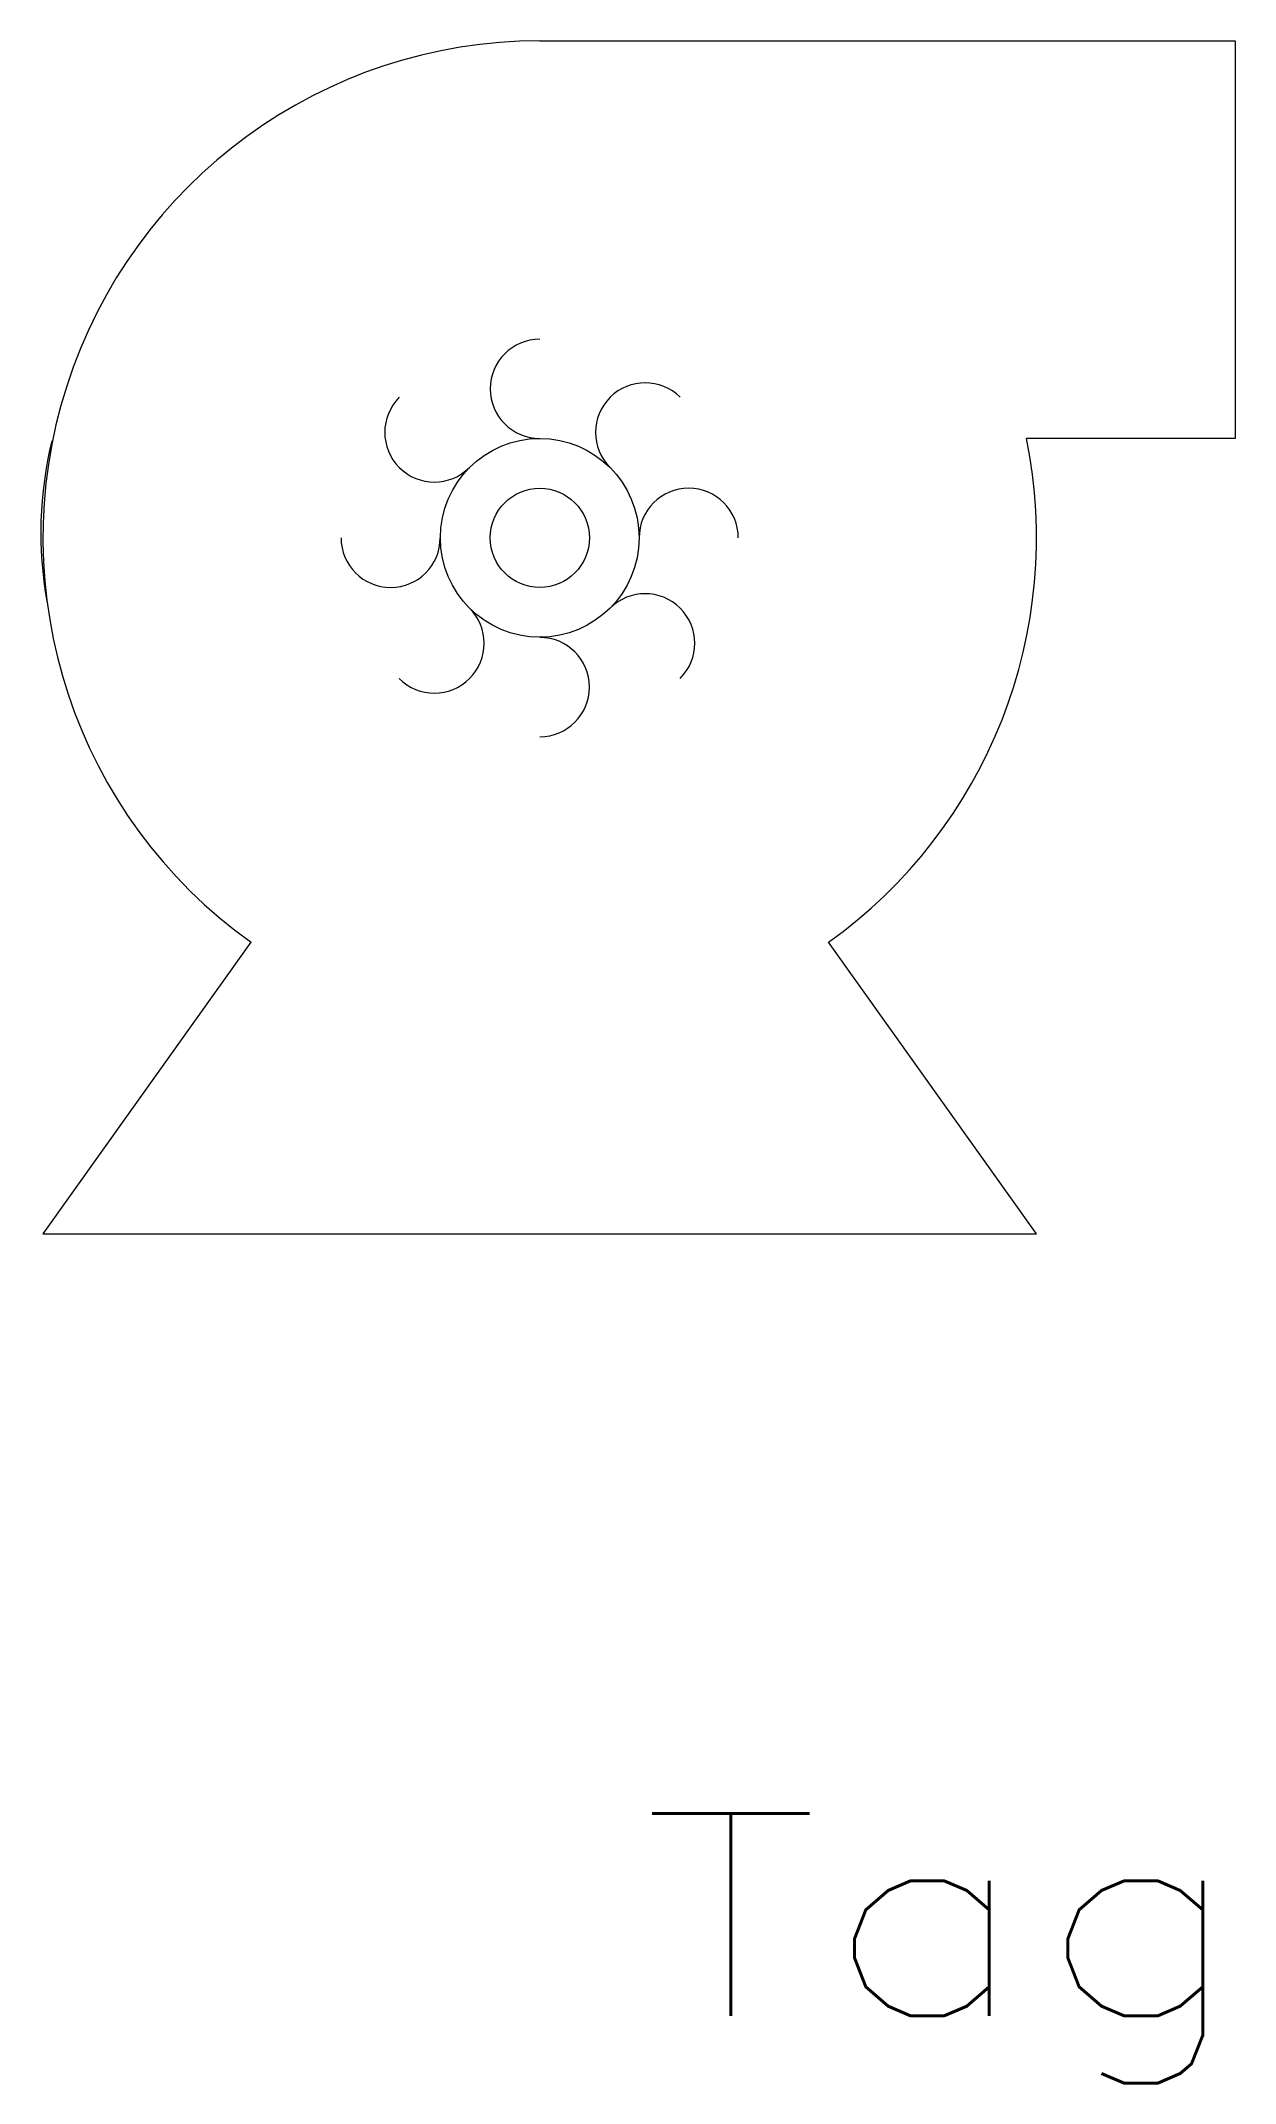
# Model space of a CAD drawing. Header units: inches. Extents: x -3.8 to 3.7, y -9.1 to 3.7.
import ezdxf
from ezdxf.enums import TextEntityAlignment as Align

# ---------------------------------------------------------------- set-up
doc = ezdxf.new("R2010")
doc.units = ezdxf.units.IN
doc.header["$MEASUREMENT"] = 0
doc.layers.get('0').update_dxf_attribs({"lineweight": 0})
doc.styles.add('STANDARD1', font='TXT.SHX')

msp = doc.modelspace()

# ---------------------------------------------------------------- linework, layer by layer
for p, q in [((-0.635, 3.747), (3.74, 3.747)), ((3.74, 3.747), (3.74, 1.247)), ((3.74, 1.247), (2.427, 1.247)), ((-2.452, -1.921), (-3.76, -3.753)), ((2.49, -3.753), (1.181, -1.921)), ((-3.76, -3.753), (2.49, -3.753))]:
    msp.add_line(p, q)
at = {"lineweight": 0}
for radius in [0.625, 0.312]:
    msp.add_circle((-0.635, 0.622), radius, dxfattribs=at)
for centre, radius, start, end in [((-0.635, 0.622), 3.125, 90, 234.4623), ((-0.635, 1.559), 0.312, 90, 270), ((0.028, 1.285), 0.312, 45, 225), ((-1.298, 1.285), 0.312, 135, 315), ((-1.345, 0.652), 2.429, 166.1698, 190.2044), ((-0.635, 0.622), 3.125, -54.4623, 11.537), ((0.302, 0.622), 0.312, 0, 180), ((-1.573, 0.622), 0.312, 180, 360), ((0.028, -0.041), 0.312, -45, 135), ((-1.298, -0.041), 0.313, -135, 45), ((-0.635, -0.316), 0.312, -90, 90)]:
    msp.add_arc(centre, radius, start, end)

# ---------------------------------------------------------------- texts
at = {"color": 7, "linetype": 'Continuous', "style": 'STANDARD1', "width": 1.166667}
msp.add_text('Tag', height=1.272, dxfattribs=at).set_placement((0.002, -8.67), (3.818, -8.67), align=Align.FIT)

doc.saveas('drawing.dxf')
